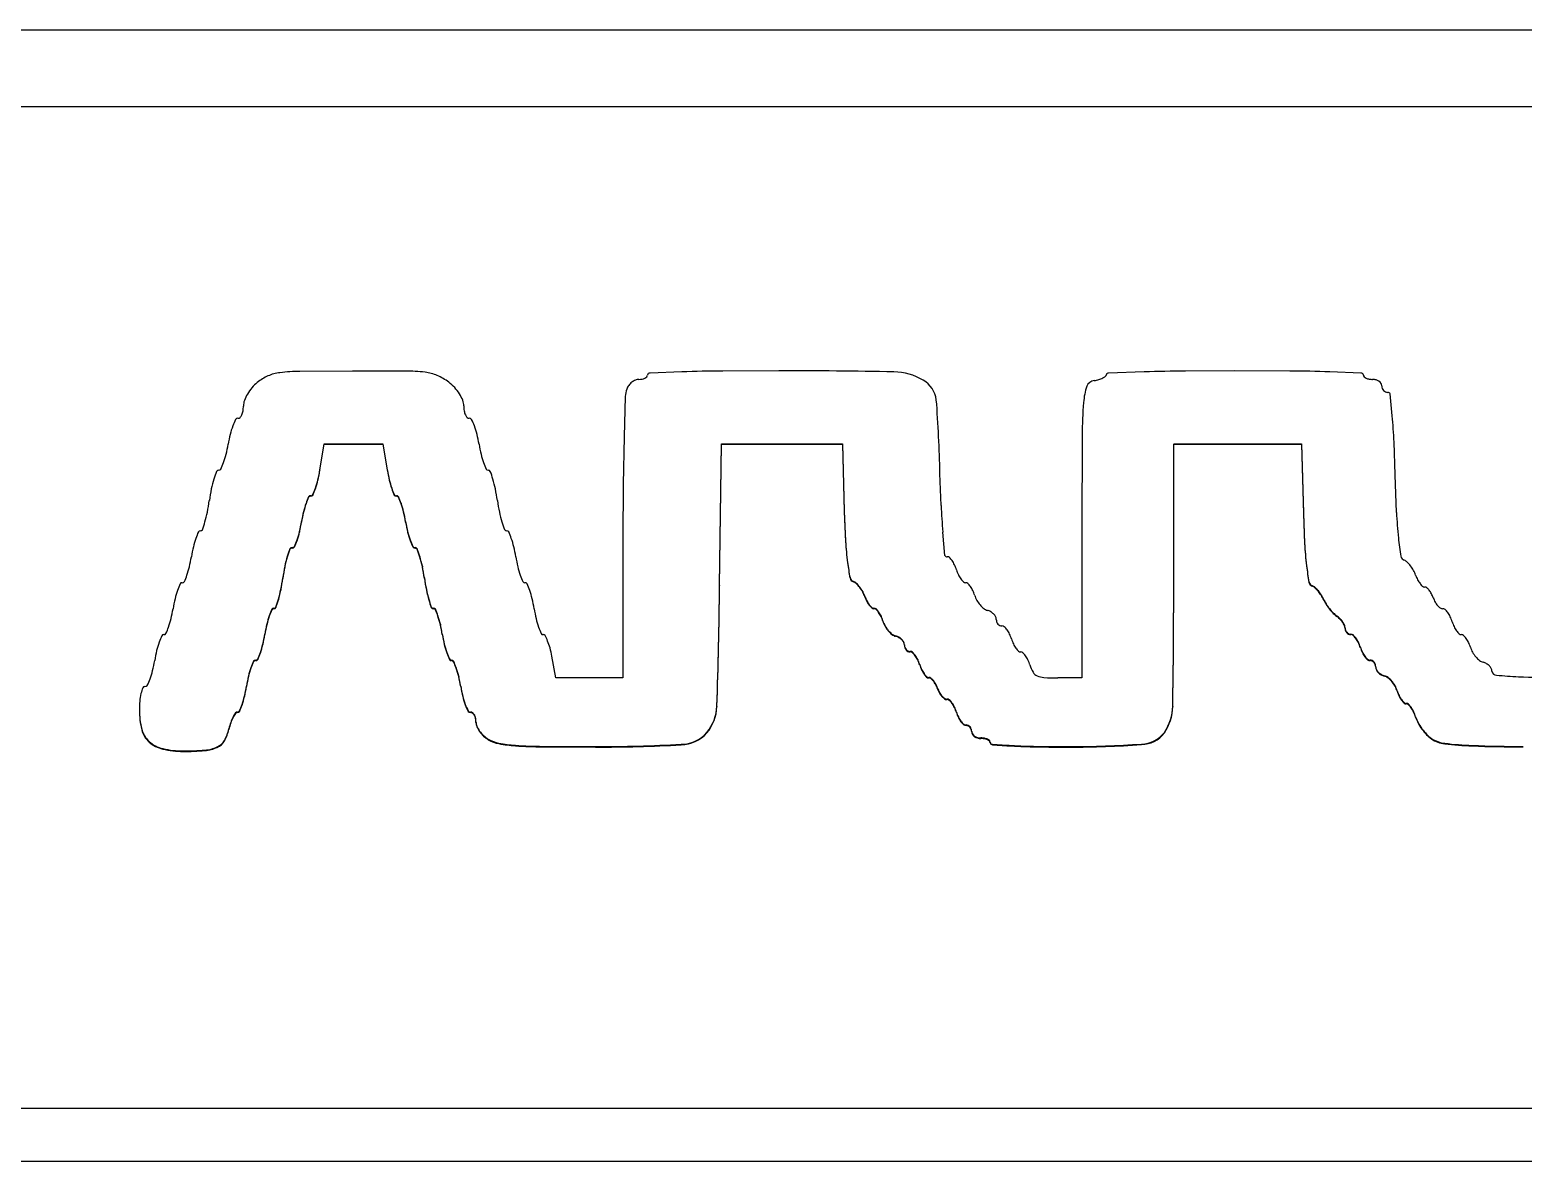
# Model space of a CAD drawing. Header units: millimetres. Extents: x 0 to 420, y 0 to 297.
# Drawn here: x 103.1 to 123.75, y 126.85 to 142.49 of the extents above; entities that cross this region are included whole.
import ezdxf

# ---------------------------------------------------------------- set-up
doc = ezdxf.new("R2010")
doc.units = ezdxf.units.MM

msp = doc.modelspace()

# ---------------------------------------------------------------- linework, layer by layer
at = {"color": 7, "linetype": 'Continuous', "lineweight": 25}
for p, q in [((61.7918, 142.49136), (145.7918, 142.49136)), ((61.7918, 141.4307), (145.7918, 141.4307)), ((107.56181, 137.77439), (106.83591, 137.76884)), ((108.29346, 137.7736), (107.56181, 137.77439)), ((112.11559, 137.76241), (111.67636, 137.74576)), ((113.45862, 137.77806), (112.68283, 137.7744)), ((118.50659, 137.76254), (118.0136, 137.74667)), ((119.76132, 137.77806), (119.08009, 137.77426)), ((120.51838, 137.7744), (119.76132, 137.77806)), ((121.5014, 137.74572), (121.07262, 137.76239)), ((111.33408, 137.42207), (111.31827, 136.86204)), ((121.93557, 137.15596), (121.90528, 137.45663)), ((111.31827, 136.86204), (111.30661, 136.20906)), ((117.64954, 136.88976), (117.64632, 135.57027)), ((107.11362, 136.40924), (107.17253, 136.76817)), ((107.11362, 136.40217), (107.17253, 136.7611)), ((107.17253, 136.76817), (107.9853, 136.76817)), ((107.17253, 136.76817), (107.17253, 136.7611)), ((107.17253, 136.7611), (107.9853, 136.7611)), ((107.9853, 136.76817), (108.04422, 136.40924)), ((107.9853, 136.76817), (107.9853, 136.7611)), ((107.9853, 136.7611), (108.04422, 136.40217)), ((112.63901, 134.80894), (112.6654, 136.76817)), ((112.63901, 134.80187), (112.6654, 136.7611)), ((112.6654, 136.76817), (114.33501, 136.76817)), ((112.6654, 136.76817), (112.6654, 136.7611)), ((112.6654, 136.7611), (114.33501, 136.7611)), ((114.33501, 136.76817), (114.36211, 135.83864)), ((114.33501, 136.76817), (114.33501, 136.7611)), ((114.33501, 136.7611), (114.36211, 135.83157)), ((118.91532, 136.76817), (120.68027, 136.76817)), ((118.91532, 136.76817), (118.91532, 136.7611)), ((118.91532, 134.787), (118.91532, 136.7611)), ((118.91532, 136.7611), (120.68027, 136.7611)), ((120.68027, 136.76817), (120.70724, 135.80874)), ((120.68027, 136.76817), (120.68027, 136.7611)), ((120.68027, 136.7611), (120.70724, 135.80166)), ((121.97694, 136.34007), (121.96107, 136.79188)), ((107.08613, 136.27165), (107.08613, 136.26458)), ((107.11362, 136.40924), (107.11362, 136.40217)), ((108.04422, 136.40924), (108.04422, 136.40217)), ((108.0717, 136.27165), (108.0717, 136.26458)), ((115.69967, 135.91584), (115.68439, 136.35745)), ((121.9943, 135.81854), (121.97694, 136.34007)), ((106.95734, 136.03506), (106.95734, 136.02799)), ((106.98672, 136.05031), (106.98672, 136.04324)), ((107.0161, 136.06556), (107.0161, 136.05849)), ((107.05204, 136.15575), (107.05204, 136.14868)), ((108.1058, 136.15575), (108.1058, 136.14868)), ((108.14174, 136.06556), (108.14174, 136.05849)), ((108.17112, 136.05031), (108.17112, 136.04324)), ((108.2005, 136.03506), (108.2005, 136.02799)), ((111.30661, 136.20906), (111.30247, 135.45999)), ((106.8873, 135.82898), (106.8873, 135.82191)), ((106.9214, 135.94488), (106.9214, 135.93781)), ((108.23644, 135.94488), (108.23644, 135.93781)), ((108.27053, 135.82898), (108.27053, 135.82191)), ((114.36211, 135.83864), (114.37983, 135.42126)), ((114.36211, 135.83864), (114.36211, 135.83157)), ((114.36211, 135.83157), (114.37983, 135.41419)), ((106.85982, 135.69139), (106.85982, 135.68432)), ((108.29802, 135.69139), (108.29802, 135.68432)), ((120.70724, 135.80874), (120.72458, 135.39187)), ((120.70724, 135.80874), (120.70724, 135.80166)), ((120.70724, 135.80166), (120.72458, 135.3848)), ((106.7973, 135.43789), (106.7973, 135.43082)), ((106.8321, 135.5538), (106.8321, 135.54673)), ((108.32574, 135.5538), (108.32574, 135.54673)), ((108.36053, 135.43789), (108.36053, 135.43082)), ((111.30247, 135.45999), (111.30132, 133.53075)), ((114.37983, 135.42126), (114.37983, 135.41419)), ((115.75343, 135.22555), (115.72428, 135.54406)), ((117.64632, 135.57027), (117.64632, 133.53075)), ((106.66233, 135.20945), (106.66233, 135.20238)), ((106.69921, 135.31595), (106.69921, 135.30888)), ((106.72973, 135.33246), (106.72973, 135.32539)), ((106.76041, 135.3482), (106.76041, 135.34113)), ((108.39742, 135.3482), (108.39742, 135.34113)), ((108.4281, 135.33246), (108.4281, 135.32539)), ((108.45862, 135.31595), (108.45862, 135.30888)), ((108.49551, 135.20945), (108.49551, 135.20238)), ((120.72458, 135.39187), (120.72458, 135.3848)), ((106.62771, 135.07424), (106.62771, 135.06717)), ((108.53012, 135.07424), (108.53012, 135.06717)), ((114.40699, 135.12813), (114.40699, 135.12106)), ((120.75156, 135.08533), (120.75156, 135.07826)), ((106.60021, 134.91371), (106.60021, 134.90664)), ((108.55763, 134.91371), (108.55763, 134.90664)), ((112.63901, 134.80894), (112.63901, 134.80187)), ((114.44075, 134.91764), (114.44075, 134.91056)), ((114.48826, 134.86595), (114.48826, 134.85888)), ((114.53034, 134.83824), (114.53034, 134.83116)), ((114.5753, 134.78731), (114.5753, 134.78024)), ((118.91532, 134.78695), (118.91532, 134.787)), ((120.78457, 134.85633), (120.78457, 134.84925)), ((120.82857, 134.80673), (120.82857, 134.79966)), ((106.5398, 134.61797), (106.5398, 134.6109)), ((106.57313, 134.75318), (106.57313, 134.7461)), ((108.58471, 134.75318), (108.58471, 134.7461)), ((108.61804, 134.61797), (108.61804, 134.6109)), ((114.61591, 134.72478), (114.61591, 134.71771)), ((114.64548, 134.65887), (114.64548, 134.6518)), ((114.67278, 134.59609), (114.67278, 134.58902)), ((120.8693, 134.78037), (120.8693, 134.7733)), ((120.91425, 134.73355), (120.91425, 134.72648)), ((120.956, 134.6767), (120.956, 134.66963)), ((120.98778, 134.61739), (120.98778, 134.61032)), ((106.41302, 134.38953), (106.41302, 134.38245)), ((106.44819, 134.48013), (106.44819, 134.47306)), ((106.47649, 134.49496), (106.47649, 134.48789)), ((106.50463, 134.51044), (106.50463, 134.50337)), ((108.6532, 134.51044), (108.6532, 134.50337)), ((108.68134, 134.49496), (108.68134, 134.48789)), ((108.70965, 134.48013), (108.70965, 134.47306)), ((108.74481, 134.38953), (108.74481, 134.38245)), ((114.70675, 134.54311), (114.70675, 134.53604)), ((114.7421, 134.50533), (114.7421, 134.49826)), ((114.77237, 134.49496), (114.77237, 134.48789)), ((114.80235, 134.48409), (114.80235, 134.47702)), ((114.83681, 134.44371), (114.83681, 134.43664)), ((114.8695, 134.38733), (114.8695, 134.38026)), ((121.02108, 134.55521), (121.02108, 134.54814)), ((121.06758, 134.4897), (121.06758, 134.48263)), ((121.11936, 134.43058), (121.11936, 134.42351)), ((121.16838, 134.38879), (121.16838, 134.38172)), ((106.37951, 134.27363), (106.37951, 134.26656)), ((108.77832, 134.27363), (108.77832, 134.26656)), ((114.89527, 134.32049), (114.89527, 134.31342)), ((114.925, 134.2513), (114.925, 134.24423)), ((114.9693, 134.18758), (114.9693, 134.18051)), ((121.21267, 134.35117), (121.21267, 134.3441)), ((121.25012, 134.30589), (121.25012, 134.29882)), ((121.27582, 134.26013), (121.27582, 134.25306)), ((121.28412, 134.22149), (121.28412, 134.21442)), ((121.28992, 134.18882), (121.28992, 134.18175)), ((106.32473, 133.99844), (106.32473, 133.99137)), ((106.35222, 134.13603), (106.35222, 134.12896)), ((108.80562, 134.13603), (108.80562, 134.12896)), ((108.8331, 133.99844), (108.8331, 133.99137)), ((115.02062, 134.13787), (115.02062, 134.1308)), ((115.07119, 134.113), (115.07119, 134.10593)), ((115.11772, 134.09352), (115.11772, 134.08645)), ((115.15716, 134.06276), (115.15716, 134.05569)), ((115.18382, 134.02585), (115.18382, 134.01878)), ((115.19292, 133.98836), (115.19292, 133.98129)), ((121.30699, 134.16114), (121.30699, 134.15407)), ((121.33229, 134.14262), (121.33229, 134.13554)), ((121.362, 134.13603), (121.362, 134.12896)), ((121.39569, 134.12444), (121.39569, 134.11737)), ((121.43337, 134.08332), (121.43337, 134.07625)), ((121.46859, 134.02531), (121.46859, 134.01824)), ((106.19594, 133.76186), (106.19594, 133.75479)), ((106.22532, 133.77711), (106.22532, 133.77003)), ((106.2547, 133.79236), (106.2547, 133.78529)), ((106.29064, 133.88254), (106.29064, 133.87547)), ((108.8672, 133.88254), (108.8672, 133.87547)), ((108.90314, 133.79236), (108.90314, 133.78529)), ((108.93252, 133.77711), (108.93252, 133.77003)), ((108.9619, 133.76186), (108.9619, 133.75479)), ((110.37654, 133.53075), (110.32043, 133.82986)), ((115.1987, 133.95332), (115.1987, 133.94625)), ((115.21579, 133.92366), (115.21579, 133.91659)), ((115.24109, 133.90379), (115.24109, 133.89671)), ((115.27079, 133.89675), (115.27079, 133.88968)), ((115.30449, 133.88516), (115.30449, 133.87809)), ((115.34217, 133.84403), (115.34217, 133.83696)), ((115.37738, 133.78602), (115.37738, 133.77895)), ((121.49562, 133.95657), (121.49562, 133.9495)), ((121.52265, 133.88784), (121.52265, 133.88076)), ((121.55786, 133.82983), (121.55786, 133.82275)), ((121.59555, 133.7887), (121.59555, 133.78163)), ((121.62924, 133.77711), (121.62924, 133.77003)), ((121.65895, 133.77007), (121.65895, 133.763)), ((106.1259, 133.55577), (106.1259, 133.5487)), ((106.16, 133.67167), (106.16, 133.6646)), ((108.99784, 133.67167), (108.99784, 133.6646)), ((109.03193, 133.55577), (109.03193, 133.5487)), ((115.40442, 133.71728), (115.40442, 133.71021)), ((115.43077, 133.64854), (115.43077, 133.64147)), ((115.46397, 133.59054), (115.46397, 133.58347)), ((115.4988, 133.54888), (115.4988, 133.5418)), ((121.68424, 133.7502), (121.68424, 133.74313)), ((121.70133, 133.72054), (121.70133, 133.71346)), ((121.70712, 133.6855), (121.70712, 133.67843)), ((121.71622, 133.64801), (121.71622, 133.64094)), ((121.74287, 133.61109), (121.74287, 133.60402)), ((121.78231, 133.58033), (121.78231, 133.57326)), ((121.82885, 133.56086), (121.82885, 133.55379)), ((106.09842, 133.41818), (106.09842, 133.41111)), ((109.05942, 133.41818), (109.05942, 133.41111)), ((111.30132, 133.53075), (110.37654, 133.53075)), ((115.52887, 133.53782), (115.52887, 133.53075)), ((115.55886, 133.52805), (115.55886, 133.52098)), ((115.59298, 133.49389), (115.59298, 133.48682)), ((115.62531, 133.44554), (115.62531, 133.43847)), ((115.65066, 133.38827), (115.65066, 133.3812)), ((117.64632, 133.53075), (117.31464, 133.53075)), ((121.87941, 133.53598), (121.87941, 133.52891)), ((121.93074, 133.48628), (121.93074, 133.47921)), ((121.97504, 133.42256), (121.97504, 133.41549)), ((122.00477, 133.35336), (122.00477, 133.34629)), ((106.03757, 133.16469), (106.03757, 133.15762)), ((106.07111, 133.28059), (106.07111, 133.27352)), ((109.08751, 133.2806), (109.08751, 133.27352)), ((109.12344, 133.16469), (109.12344, 133.15762)), ((112.60124, 133.14166), (112.60124, 133.13459)), ((115.67657, 133.33101), (115.67657, 133.32393)), ((115.71055, 133.28265), (115.71055, 133.27558)), ((115.74705, 133.2488), (115.74705, 133.24173)), ((115.78001, 133.23871), (115.78001, 133.23164)), ((115.81306, 133.22721), (115.81306, 133.22014)), ((115.85025, 133.186), (115.85025, 133.17893)), ((118.90226, 133.14035), (118.90226, 133.13328)), ((122.03071, 133.28653), (122.03071, 133.27946)), ((122.06394, 133.23014), (122.06394, 133.22307)), ((122.09916, 133.18991), (122.09916, 133.18284)), ((122.13012, 133.17889), (122.13012, 133.17182)), ((122.16125, 133.16746), (122.16125, 133.16039)), ((104.61792, 133.08984), (104.61792, 133.08277)), ((105.91231, 132.99088), (105.91231, 132.98381)), ((105.9456, 133.04669), (105.9456, 133.03962)), ((105.97402, 133.05925), (105.97402, 133.05218)), ((106.00238, 133.0741), (106.00238, 133.06703)), ((109.16186, 133.07576), (109.16186, 133.06869)), ((109.19462, 133.05925), (109.19462, 133.05218)), ((109.22384, 133.04931), (109.22384, 133.04224)), ((109.24851, 133.01922), (109.24851, 133.01215)), ((109.26534, 132.97517), (109.26534, 132.9681)), ((115.8851, 133.12799), (115.8851, 133.12092)), ((115.91202, 133.05925), (115.91202, 133.05218)), ((115.93905, 132.99052), (115.93905, 132.98345)), ((115.97426, 132.93251), (115.97426, 132.92544)), ((122.1973, 133.12439), (122.1973, 133.11732)), ((122.23165, 133.06442), (122.23165, 133.05735)), ((122.25891, 132.99334), (122.25891, 132.98627)), ((104.65019, 132.82181), (104.65019, 132.81474)), ((105.85591, 132.8265), (105.85591, 132.81943)), ((105.88082, 132.91569), (105.88082, 132.90862)), ((109.27092, 132.92299), (109.27092, 132.91592)), ((109.28331, 132.8633), (109.28331, 132.85622)), ((109.3209, 132.7965), (109.3209, 132.78943)), ((109.37596, 132.73318), (109.37596, 132.72611)), ((112.46341, 132.77641), (112.46341, 132.76934)), ((116.01195, 132.89138), (116.01195, 132.88431)), ((116.04564, 132.87979), (116.04564, 132.87272)), ((116.07534, 132.87289), (116.07534, 132.86582)), ((116.10064, 132.85343), (116.10064, 132.84636)), ((116.11772, 132.82437), (116.11772, 132.8173)), ((116.12352, 132.79006), (116.12352, 132.78299)), ((116.13321, 132.75581), (116.13321, 132.74874)), ((118.78715, 132.77793), (118.78715, 132.77086)), ((122.29271, 132.91399), (122.29271, 132.90691)), ((122.34679, 132.82894), (122.34679, 132.82187)), ((122.41141, 132.75108), (122.41141, 132.74401)), ((104.75495, 132.64993), (104.75495, 132.64286)), ((104.9415, 132.55398), (104.9415, 132.54691)), ((105.222, 132.52086), (105.222, 132.51379)), ((105.52504, 132.53321), (105.52504, 132.52614)), ((105.69438, 132.57784), (105.69438, 132.57077)), ((105.79468, 132.66701), (105.79468, 132.65994)), ((109.44108, 132.68371), (109.44108, 132.67664)), ((109.58731, 132.62901), (109.58731, 132.62194)), ((109.81665, 132.59924), (109.81665, 132.59217)), ((110.19401, 132.58427), (110.92158, 132.58068)), ((110.19401, 132.58427), (110.19401, 132.5772)), ((110.19401, 132.5772), (110.92158, 132.57361)), ((110.92158, 132.58068), (110.92158, 132.57361)), ((112.10683, 132.61315), (112.10683, 132.60608)), ((116.20199, 132.70718), (116.20199, 132.7001)), ((116.25042, 132.70032), (116.25042, 132.69325)), ((116.29893, 132.69586), (116.29893, 132.68878)), ((116.34004, 132.68275), (116.34004, 132.67568)), ((116.36754, 132.66332), (116.36754, 132.65625)), ((116.37732, 132.6405), (116.37732, 132.63343)), ((116.41065, 132.61419), (116.41065, 132.60712)), ((116.67342, 132.59679), (116.67342, 132.58972)), ((117.0196, 132.58449), (117.0196, 132.57742)), ((117.47712, 132.58068), (117.47712, 132.57361)), ((118.46796, 132.61644), (118.46796, 132.60937)), ((122.47713, 132.69423), (122.47713, 132.68716)), ((122.66068, 132.62713), (122.66068, 132.62006)), ((123.04095, 132.59728), (123.04095, 132.59021)), ((61.2918, 127.58146), (146.2918, 127.58146)), ((61.2918, 126.84923), (146.2918, 126.84923))]:
    msp.add_line(p, q, dxfattribs=at)
for centre, radius, start, end in [((106.66184, 137.09972), 0.66213, 113.751753, 128.85368), ((106.627, 137.17851), 0.57599, 96.630808, 113.736259), ((106.86627, 135.21622), 2.5528, 90.681371, 96.879328), ((108.28037, 135.27571), 2.49792, 83.392985, 89.699723), ((108.50298, 137.17567), 0.58498, 66.552808, 83.640204), ((108.4249, 136.99812), 0.77894, 52.946212, 66.480023), ((111.53811, 137.80937), 0.14937, 281.31313, 296.749961), ((111.56846, 137.75034), 0.083, 296.37736, 318.571641), ((111.60467, 137.71891), 0.03506, 317.942048, 358.905082), ((111.67314, 137.7119), 0.03402, 84.571712, 169.258904), ((112.91083, 113.58252), 24.19296, 90.539995, 91.883695), ((113.45843, 61.12861), 76.64945, 88.8116959, 89.9998598), ((115.04265, 136.97315), 0.78845, 58.690355, 89.610592), ((117.77371, 138.0048), 0.36381, 287.032671, 296.319153), ((117.84429, 137.86302), 0.20544, 296.207234, 308.710454), ((117.9554, 137.72636), 0.02934, 306.294237, 357.750052), ((118.01085, 137.7202), 0.02661, 84.069144, 169.134394), ((119.4243, 106.90289), 30.87329, 90.638811, 91.703362), ((120.2953, 114.67858), 23.09689, 88.071361, 89.446597), ((121.50457, 137.71192), 0.03394, 10.72123, 95.355886), ((121.57123, 137.71901), 0.03333, 181.334549, 225.061502), ((121.61305, 137.75872), 0.09099, 224.080293, 245.410202), ((121.64696, 137.83012), 0.17002, 245.032807, 259.611661), ((106.68432, 137.11946), 0.66375, 140.304562, 149.564244), ((106.57753, 137.20716), 0.52557, 129.04366, 140.225524), ((108.52275, 137.13007), 0.61467, 42.470173, 52.814217), ((108.51481, 137.12331), 0.62509, 32.36699, 42.43586), ((111.6481, 137.41156), 0.3142, 159.066809, 178.084187), ((111.55854, 137.44555), 0.21841, 143.555437, 159.000764), ((111.56832, 137.43793), 0.2308, 128.372603, 143.476009), ((111.56544, 137.44148), 0.22623, 113.802991, 128.358583), ((111.52192, 137.53866), 0.11976, 89.636798, 113.519426), ((111.52284, 137.88193), 0.22352, 269.960134, 281.502393), ((115.27477, 137.33109), 0.36222, 7.379401, 60.636851), ((118.71952, 137.25329), 1.05408, 162.780843, 175.271357), ((117.8286, 137.51566), 0.1261, 95.953792, 156.804502), ((117.71166, 138.20522), 0.57361, 280.431124, 287.094762), ((121.66471, 137.92273), 0.26431, 259.447301, 270.023431), ((121.66519, 137.48636), 0.17206, 73.781252, 90.124553), ((121.68497, 137.53863), 0.11642, 33.525088, 75.944751), ((121.72448, 137.56816), 0.06724, 0.448915, 31.141197), ((121.8953, 137.56888), 0.10359, 180.108938, 199.460667), ((121.88019, 137.56413), 0.08776, 199.82271, 222.083195), ((121.87931, 137.56371), 0.08682, 222.267256, 243.727538), ((121.8706, 137.54636), 0.06741, 243.83894, 270.50018), ((121.87503, 137.44762), 0.03157, 16.577101, 96.984102), ((105.66987, 137.29011), 0.38625, 350.278912, 359.986071), ((106.27831, 137.28953), 0.22219, 159.766137, 179.875074), ((106.58735, 137.1765), 0.55126, 149.570186, 159.852555), ((108.62672, 137.19428), 0.49258, 20.821358, 32.36271), ((108.87976, 137.29022), 0.22196, 0.137547, 20.891874), ((109.49122, 137.29084), 0.3895, 180.011921, 189.679539), ((96.51148, 135.9214), 19.17787, 1.302849, 4.354778), ((123.53337, 136.86082), 5.8839, 175.326843, 179.718173), ((106.87029, 136.65183), 1.0278, 153.929875, 159.332401), ((105.97732, 137.08423), 0.03588, 85.990952, 147.480352), ((105.98136, 137.15885), 0.03886, 267.736417, 315.711776), ((105.88868, 137.23601), 0.15936, 319.122365, 335.512823), ((105.82607, 137.26376), 0.22784, 335.68789, 350.176225), ((109.3334, 137.26432), 0.22947, 189.778144, 204.220507), ((109.27017, 137.23637), 0.16034, 204.382854, 220.727776), ((109.17647, 137.15876), 0.03876, 224.153581, 272.276829), ((109.18052, 137.08423), 0.03588, 32.520117, 94.008906), ((108.28738, 136.65177), 1.02797, 20.667945, 26.069526), ((113.93505, 136.41288), 8.03496, 2.70358, 5.306318), ((107.64108, 136.46598), 1.82054, 166.250463, 170.670855), ((106.8518, 136.65872), 1.00807, 159.32751, 166.229062), ((108.30593, 136.65869), 1.00818, 13.771311, 20.672117), ((107.51657, 136.46594), 1.82073, 9.329467, 13.749402), ((103.91988, 137.07728), 1.95054, 346.547518, 350.671114), ((111.33492, 137.09316), 2.04879, 189.327665, 193.252147), ((104.70137, 136.89968), 1.14966, 335.225087, 340.05976), ((104.77527, 136.87303), 1.0711, 340.05159, 346.528466), ((110.43003, 136.88038), 1.11922, 193.268483, 199.455204), ((110.55323, 136.92373), 1.24982, 199.447667, 203.899916), ((106.99048, 135.86319), 1.40628, 162.794516, 168.483351), ((107.26756, 135.77762), 1.69627, 158.99451, 162.802072), ((105.71193, 136.37051), 0.03177, 85.296473, 151.510807), ((105.71694, 136.43524), 0.03316, 265.834977, 328.504068), ((106.00103, 136.52785), 1.11493, 340.504025, 346.715648), ((106.00103, 136.52078), 1.11493, 340.504025, 346.715648), ((105.10084, 136.73982), 2.03975, 346.731073, 350.673079), ((105.10072, 136.73278), 2.03987, 346.730946, 350.672609), ((110.05729, 136.73988), 2.04005, 189.327212, 193.268637), ((110.05741, 136.73284), 2.04017, 189.327681, 193.268764), ((109.15687, 136.52787), 1.115, 193.284541, 199.495786), ((109.15687, 136.5208), 1.115, 193.284541, 199.495786), ((109.4375, 136.43343), 0.03135, 210.802191, 274.283282), ((109.44236, 136.37212), 0.03015, 28.000027, 94.799835), ((107.72592, 135.7385), 1.85954, 16.902978, 20.386663), ((108.09482, 135.85038), 1.47405, 11.487956, 16.911163), ((108.17733, 135.62194), 2.6174, 168.495902, 172.061728), ((108.09075, 135.53111), 1.2404, 156.028741, 160.514292), ((108.09075, 135.52404), 1.2404, 156.028741, 160.514292), ((106.98437, 136.01892), 0.03149, 85.720633, 149.147626), ((106.98437, 136.01184), 0.03149, 85.727598, 149.14066), ((106.98907, 136.0817), 0.03148, 265.707492, 329.14932), ((106.98907, 136.07463), 0.03148, 265.707492, 329.14932), ((105.88135, 136.57004), 1.24183, 336.031444, 340.511843), ((105.88206, 136.56268), 1.24107, 336.030075, 340.513212), ((109.27644, 136.57002), 1.24178, 199.488202, 203.968766), ((109.27573, 136.56267), 1.24103, 199.486833, 203.970135), ((108.16876, 136.0817), 0.03148, 210.849713, 274.293475), ((108.16876, 136.07463), 0.03148, 210.849713, 274.293475), ((108.17347, 136.01892), 0.03149, 30.853201, 94.278541), ((108.17346, 136.01184), 0.03149, 30.860166, 94.271575), ((107.0672, 135.53117), 1.24027, 19.485221, 23.971236), ((107.0672, 135.5241), 1.24027, 19.485221, 23.971236), ((106.84185, 135.5962), 2.75254, 8.087182, 11.478523), ((104.06698, 136.11872), 1.52001, 343.526093, 348.776982), ((102.76542, 136.3765), 2.84685, 348.786416, 352.063493), ((108.87342, 135.36065), 2.04058, 166.73188, 170.672271), ((108.87342, 135.35358), 2.04058, 166.73188, 170.672271), ((107.97227, 135.57281), 1.11479, 160.503323, 166.715565), ((107.97249, 135.56568), 1.11503, 160.503987, 166.714901), ((107.18566, 135.57284), 1.1147, 13.284284, 19.49704), ((107.18543, 135.5657), 1.11494, 13.284948, 19.496376), ((106.28454, 135.36067), 2.04045, 9.327604, 13.268244), ((106.28454, 135.3536), 2.04045, 9.327604, 13.268244), ((112.29146, 136.37051), 2.7518, 188.08647, 191.478789), ((111.03921, 136.11646), 1.47405, 191.487956, 196.911163), ((125.15802, 136.35531), 9.46856, 182.660243, 184.915016), ((127.6978, 136.06694), 5.7089, 182.493787, 186.05352), ((103.62986, 136.24774), 1.97578, 340.251812, 343.532911), ((104.93566, 136.00746), 1.94995, 346.546799, 350.671647), ((104.93566, 136.00039), 1.94995, 346.546799, 350.671647), ((110.22254, 136.00753), 1.95032, 189.328652, 193.452716), ((110.22254, 136.00046), 1.95032, 189.328652, 193.452716), ((111.40689, 136.22795), 1.85825, 196.902428, 200.38842), ((106.48883, 135.08101), 1.15471, 160.879509, 166.868707), ((106.65118, 135.02496), 1.32646, 156.690005, 160.889037), ((105.45899, 135.53463), 0.03013, 85.626472, 149.679603), ((105.46375, 135.59352), 0.02895, 265.119258, 332.502221), ((105.71585, 135.83027), 1.15043, 335.226718, 340.058129), ((105.71585, 135.82319), 1.15043, 335.226718, 340.058129), ((105.79056, 135.80329), 1.07101, 340.051839, 346.529443), ((105.79081, 135.79614), 1.07074, 340.051027, 346.530255), ((109.3674, 135.80333), 1.07114, 193.471064, 199.947865), ((109.36715, 135.79618), 1.07087, 193.470252, 199.948677), ((109.44192, 135.83024), 1.15037, 199.941859, 204.773549), ((109.44192, 135.82317), 1.15037, 199.941859, 204.773549), ((109.69167, 135.59472), 0.03015, 207.984289, 274.804284), ((109.69654, 135.53342), 0.03135, 30.802191, 94.283282), ((108.58081, 135.04311), 1.24982, 19.447667, 23.899916), ((108.70401, 135.08646), 1.11922, 13.268483, 19.455204), ((118.39091, 135.64509), 4.01731, 183.19404, 187.39349), ((118.39091, 135.63802), 4.01731, 183.19404, 187.39349), ((127.40671, 136.03613), 5.41619, 186.054121, 188.74576), ((103.32409, 135.53635), 2.0399, 346.731218, 350.672934), ((107.42973, 134.86205), 2.12075, 166.882987, 170.673364), ((108.00589, 134.79343), 1.4065, 162.795267, 168.483359), ((108.00536, 134.78648), 1.40596, 162.793857, 168.48401), ((108.28354, 134.70764), 1.6971, 158.995435, 162.801147), ((108.28239, 134.70098), 1.69588, 158.994625, 162.803197), ((106.72713, 135.30079), 0.03177, 85.303259, 151.503839), ((106.72713, 135.29372), 0.03177, 85.303259, 151.503839), ((106.73215, 135.36552), 0.03315, 265.822359, 328.505673), ((106.73215, 135.35845), 0.03315, 265.822359, 328.505673), ((108.42569, 135.36552), 0.03315, 211.493716, 274.178252), ((108.42569, 135.35845), 0.03315, 211.493716, 274.178252), ((108.4307, 135.30079), 0.03177, 28.495052, 94.697119), ((108.4307, 135.29372), 0.03177, 28.495052, 94.697119), ((106.8744, 134.70767), 1.69699, 17.198842, 21.004799), ((106.87555, 134.70102), 1.69577, 17.196793, 21.005609), ((107.15205, 134.79346), 1.40639, 11.516322, 17.204867), ((107.15258, 134.78651), 1.40584, 11.51567, 17.206277), ((107.79911, 134.87368), 2.04879, 9.327665, 13.252147), ((111.83389, 135.53638), 2.04005, 189.327212, 193.268637), ((115.78, 135.23319), 0.02765, 196.030637, 277.101452), ((115.78479, 135.1595), 0.04627, 49.028938, 91.697106), ((125.41859, 135.65056), 4.70113, 183.154441, 186.905547), ((125.41859, 135.64349), 4.70113, 183.154441, 186.905547), ((122.12779, 135.22988), 0.07628, 193.094574, 250.442493), ((104.22435, 135.32437), 1.11502, 340.504261, 346.715413), ((109.19206, 134.55231), 2.61693, 168.49558, 172.06205), ((109.19206, 134.54524), 2.61693, 168.49558, 172.06205), ((105.9665, 134.55243), 2.61619, 7.937448, 11.504922), ((105.9665, 134.54536), 2.61619, 7.937448, 11.504922), ((110.93357, 135.3244), 1.1151, 193.284823, 199.495504), ((117.93369, 135.58573), 3.55626, 187.392884, 190.828105), ((117.93463, 135.57879), 3.55721, 187.393155, 190.827517), ((115.61084, 134.97978), 0.29632, 35.777516, 46.416732), ((115.55529, 134.93996), 0.36467, 25.163602, 35.750681), ((115.39424, 134.86501), 0.54231, 17.300207, 25.09603), ((116.44155, 135.1912), 0.55462, 197.298665, 204.91663), ((125.83646, 135.70134), 5.12208, 186.907444, 189.495751), ((125.83547, 135.69412), 5.12108, 186.907192, 189.496003), ((122.04807, 135.02993), 0.13906, 46.188457, 67.065782), ((121.81494, 134.7942), 0.47059, 37.297168, 45.575386), ((121.79245, 134.77713), 0.49883, 28.718566, 37.291248), ((121.82982, 134.79776), 0.45614, 19.617715, 28.701168), ((106.31406, 134.32766), 1.2403, 156.028618, 160.514542), ((105.20776, 134.81543), 0.03148, 85.714114, 149.154144), ((105.21247, 134.87821), 0.03148, 265.707365, 329.149447), ((104.10469, 135.36657), 1.2419, 336.031509, 340.511651), ((103.77987, 135.30693), 2.84762, 348.786678, 352.062795), ((103.7794, 135.29993), 2.84809, 348.787128, 352.062781), ((111.37821, 135.30697), 2.84787, 187.937349, 191.213179), ((111.37868, 135.29997), 2.84834, 187.937363, 191.212729), ((111.05321, 135.3666), 1.24197, 199.488542, 203.968426), ((109.94536, 134.87821), 0.03148, 210.851138, 274.29205), ((109.95007, 134.81543), 0.03148, 30.846084, 94.285657), ((108.84371, 134.32763), 1.24037, 19.485651, 23.971316), ((21.80576, 136.03257), 90.84149, 358.1763303, 359.2282035), ((21.80643, 136.02549), 90.84082, 358.1763264, 359.2282074), ((114.51388, 134.93719), 0.0757, 194.966093, 250.215793), ((114.5139, 134.93013), 0.07573, 194.975128, 250.206758), ((114.43401, 134.73777), 0.13919, 46.201958, 67.059356), ((114.43408, 134.7308), 0.13906, 46.196472, 67.071918), ((114.20058, 134.5018), 0.47109, 37.305557, 45.574138), ((114.20097, 134.49509), 0.47056, 37.298626, 45.576909), ((114.17842, 134.48507), 0.49886, 28.718836, 37.290978), ((116.27423, 135.11395), 0.37033, 204.984447, 215.380053), ((116.21818, 135.07437), 0.30171, 215.41421, 225.811878), ((116.03755, 134.8916), 0.0448, 228.531194, 271.753477), ((116.04025, 134.80155), 0.04529, 49.143381, 91.681805), ((115.87216, 134.62722), 0.2874, 35.857575, 46.532301), ((115.81813, 134.58847), 0.35388, 25.206059, 35.81853), ((14.17165, 134.794), 104.74367, 359.0954015, 0.0000395), ((14.17186, 134.78692), 104.74346, 359.0954006, 0.0000404), ((120.85329, 134.87298), 0.07071, 193.622973, 249.53449), ((120.85329, 134.86591), 0.07071, 193.622973, 249.53449), ((120.76654, 134.66623), 0.15358, 48.002716, 66.178977), ((120.76654, 134.65916), 0.15358, 48.002716, 66.178977), ((122.74905, 135.12509), 0.51963, 199.585617, 207.131634), ((122.60229, 135.05032), 0.35493, 207.192642, 217.31938), ((122.55309, 135.01304), 0.29319, 217.354668, 227.39748), ((122.38269, 134.83054), 0.04355, 229.883359, 271.615115), ((122.38503, 134.74187), 0.04515, 51.803669, 91.410279), ((107.09713, 134.15709), 2.0409, 166.732191, 170.67196), ((106.19572, 134.3693), 1.11485, 160.503385, 166.715291), ((104.64613, 135.17768), 1.97465, 340.250813, 343.533798), ((104.64727, 135.17024), 1.97345, 340.249819, 343.534792), ((105.08263, 135.0489), 1.51955, 343.525331, 348.777837), ((105.08223, 135.04194), 1.51997, 343.525763, 348.776671), ((110.07551, 135.04898), 1.51987, 191.222816, 196.474202), ((110.07592, 135.04202), 1.52029, 191.223981, 196.47377), ((110.51198, 135.17778), 1.97495, 196.466452, 199.748938), ((110.51085, 135.17033), 1.97375, 196.465457, 199.749932), ((108.96203, 134.36927), 1.11494, 13.284944, 19.49638), ((108.06055, 134.15706), 2.04105, 9.328185, 13.267664), ((114.17864, 134.47813), 0.49861, 28.718425, 37.294508), ((114.21625, 134.50592), 0.45566, 19.612965, 28.705917), ((114.21611, 134.49878), 0.45583, 19.614572, 28.70431), ((115.11936, 134.82758), 0.50302, 199.596977, 207.400403), ((115.11936, 134.82051), 0.50302, 199.596977, 207.400403), ((114.98097, 134.75634), 0.34736, 207.473272, 217.869014), ((114.98097, 134.74927), 0.34736, 207.473272, 217.869014), ((115.66281, 134.51614), 0.52522, 17.303274, 25.129596), ((116.51497, 134.78205), 0.36746, 197.369531, 209.133334), ((116.53854, 134.79542), 0.39456, 209.163319, 220.451204), ((120.52926, 134.4089), 0.5036, 40.140124, 47.529758), ((120.52926, 134.40183), 0.5036, 40.140124, 47.529758), ((120.51218, 134.39454), 0.52592, 32.446845, 40.136966), ((120.51192, 134.38727), 0.52624, 32.449228, 40.134584), ((120.57471, 134.43425), 0.45184, 23.911357, 32.451016), ((120.57471, 134.42718), 0.45184, 23.911357, 32.451016), ((121.42267, 134.81029), 0.47576, 203.920118, 212.422964), ((121.42288, 134.80332), 0.47599, 203.920544, 212.419681), ((122.25011, 134.58551), 0.25163, 38.766509, 49.674733), ((122.20656, 134.55082), 0.3073, 27.921318, 38.725224), ((122.09345, 134.49155), 0.435, 19.596134, 27.843521), ((122.86254, 134.76553), 0.38143, 199.62123, 209.073031), ((122.77882, 134.7195), 0.2859, 209.163413, 221.029498), ((103.06953, 134.81865), 2.04067, 346.731963, 350.672188), ((107.5043, 134.01122), 1.15499, 160.880125, 166.867879), ((107.50377, 134.00429), 1.15444, 160.878308, 166.868713), ((107.66698, 133.95502), 1.32711, 156.691158, 160.88814), ((107.66595, 133.94836), 1.32599, 156.690116, 160.890771), ((106.47419, 134.46492), 0.03013, 85.624554, 149.669687), ((106.47419, 134.45785), 0.03013, 85.624554, 149.669687), ((106.47895, 134.52381), 0.02895, 265.125821, 332.507302), ((106.47896, 134.51673), 0.02894, 265.114262, 332.518861), ((108.67888, 134.52381), 0.02895, 207.492671, 274.873805), ((108.67888, 134.51673), 0.02894, 207.481112, 274.885365), ((108.68364, 134.46492), 0.03013, 30.331007, 94.37514), ((108.68364, 134.45785), 0.03013, 30.331007, 94.37514), ((107.49053, 133.95489), 1.32745, 19.11253, 23.308428), ((107.49156, 133.94824), 1.32634, 19.1099, 23.309469), ((107.65346, 134.0112), 1.15507, 13.132225, 19.119558), ((107.65398, 134.00427), 1.15452, 13.131391, 19.121375), ((112.16743, 134.83163), 2.12086, 189.327497, 193.117798), ((114.93217, 134.71861), 0.28568, 217.90239, 228.292911), ((114.93198, 134.71136), 0.28543, 217.897721, 228.29758), ((114.77115, 134.54076), 0.04582, 230.650442, 271.518661), ((114.77115, 134.53369), 0.04582, 230.650442, 271.518661), ((114.7737, 134.45182), 0.04316, 48.394008, 91.766706), ((114.7737, 134.44475), 0.04316, 48.394008, 91.766706), ((114.59616, 134.27327), 0.2949, 35.308628, 45.636432), ((114.59616, 134.2662), 0.2949, 35.308628, 45.636432), ((114.54148, 134.2348), 0.36175, 24.936956, 35.274194), ((114.54148, 134.22773), 0.36175, 24.936956, 35.274194), ((114.37659, 134.15893), 0.54325, 17.301487, 24.861148), ((114.37659, 134.15186), 0.54325, 17.301487, 24.861148), ((116.52427, 134.78341), 0.37591, 220.468766, 231.375407), ((116.37485, 134.59913), 0.13868, 232.079394, 255.524827), ((116.29271, 134.28604), 0.18501, 59.457777, 75.12901), ((116.28748, 134.2775), 0.19502, 44.676198, 59.411773), ((116.32123, 134.31076), 0.14764, 26.965701, 44.707704), ((116.37835, 134.33978), 0.08357, 0.299261, 26.98683), ((121.67335, 134.96901), 0.77245, 212.390974, 218.352681), ((121.67407, 134.96248), 0.77336, 212.396117, 218.350614), ((121.68731, 134.98019), 0.79034, 218.360232, 224.059653), ((121.68731, 134.97312), 0.79034, 218.360232, 224.059653), ((121.36731, 134.67178), 0.34591, 224.208993, 234.893913), ((121.36694, 134.66427), 0.34534, 224.200062, 234.902844), ((120.98556, 134.12864), 0.31796, 44.41719, 54.90369), ((120.98556, 134.12157), 0.31796, 44.41719, 54.90369), ((122.7403, 134.68623), 0.235, 221.076809, 233.23586), ((122.63152, 134.54324), 0.05536, 234.850842, 271.124904), ((122.63397, 134.43857), 0.04934, 50.037857, 91.5881), ((122.47195, 134.26425), 0.28728, 36.511414, 47.599065), ((122.41729, 134.2241), 0.3551, 25.534122, 36.470736), ((122.26853, 134.15382), 0.51962, 17.309735, 25.455979), ((103.85287, 134.64792), 1.23976, 336.027647, 340.515513), ((103.97076, 134.60647), 1.1148, 340.503307, 346.715475), ((108.44559, 133.79222), 2.12142, 166.883828, 170.673115), ((108.44602, 133.78507), 2.12186, 166.884223, 170.672721), ((106.71225, 133.79222), 2.12142, 9.326885, 13.116172), ((106.71181, 133.78507), 2.12186, 9.327279, 13.115777), ((111.22584, 134.61253), 1.15411, 193.133034, 199.125255), ((111.38741, 134.6683), 1.32503, 199.115122, 203.318686), ((115.24611, 134.43025), 0.36761, 197.371316, 209.130248), ((115.24603, 134.42314), 0.36752, 197.369832, 209.131732), ((115.26984, 134.44378), 0.39493, 209.169202, 220.44645), ((115.2697, 134.43661), 0.39476, 209.166658, 220.448994), ((115.25523, 134.43151), 0.37585, 220.467814, 231.376359), ((115.25523, 134.42444), 0.37585, 220.467814, 231.376359), ((116.57205, 134.3404), 0.11013, 180.097989, 198.655725), ((116.55307, 134.33461), 0.0903, 199.023585, 220.875299), ((116.5499, 134.33234), 0.08642, 221.116104, 242.569443), ((116.53918, 134.31224), 0.06364, 242.794992, 270.551022), ((116.54117, 134.19784), 0.05078, 50.481002, 91.555079), ((116.38448, 134.026), 0.28329, 36.84831, 48.148608), ((116.33007, 133.98556), 0.35108, 25.713073, 36.805364), ((120.96105, 134.10498), 0.35203, 34.800376, 44.375455), ((120.96105, 134.09791), 0.35203, 34.800376, 44.375455), ((121.02443, 134.14901), 0.27486, 23.847358, 34.803455), ((121.02443, 134.14194), 0.27486, 23.847358, 34.803455), ((121.18838, 134.22115), 0.09573, 0.204127, 24.026882), ((121.18838, 134.21408), 0.09573, 0.201843, 24.026899), ((121.38012, 134.2217), 0.096, 180.123472, 200.031815), ((121.38012, 134.21463), 0.096, 180.125735, 200.031802), ((121.368, 134.21786), 0.08331, 200.406701, 222.916663), ((121.36797, 134.21077), 0.08327, 200.401811, 222.921553), ((123.29438, 134.47342), 0.55486, 197.29848, 204.913378), ((123.12709, 134.39625), 0.37063, 204.988687, 215.375812), ((123.0709, 134.35662), 0.30187, 215.417602, 225.809968), ((105.94206, 133.65141), 1.11499, 160.50419, 166.715483), ((106.06172, 133.60922), 1.24188, 156.031529, 160.511758), ((104.95396, 134.09757), 0.03148, 85.707639, 149.148988), ((104.95867, 134.16035), 0.03148, 265.714206, 329.154052), ((105.23956, 134.25467), 1.115, 340.503813, 346.714863), ((105.23979, 134.24753), 1.11477, 340.503149, 346.715527), ((104.33845, 134.46681), 2.04075, 346.732046, 350.672106), ((104.33845, 134.45974), 2.04075, 346.732046, 350.672106), ((110.81968, 134.46687), 2.04105, 189.328185, 193.267664), ((110.81968, 134.4598), 2.04105, 189.328185, 193.267664), ((109.91834, 134.25469), 1.11507, 193.285326, 199.495998), ((109.91811, 134.24755), 1.11483, 193.284662, 199.496662), ((110.19663, 134.15902), 0.03015, 210.331678, 274.373273), ((110.20102, 134.09742), 0.03161, 33.793224, 93.794645), ((109.47928, 133.72285), 0.84457, 22.136719, 27.666284), ((109.48617, 133.72554), 0.83717, 15.162316, 22.1442), ((115.10583, 134.24725), 0.13865, 232.080688, 255.53033), ((115.10583, 134.24018), 0.13865, 232.080688, 255.53033), ((115.02365, 133.93408), 0.18513, 59.459029, 75.119952), ((115.02365, 133.92701), 0.18513, 59.459029, 75.119952), ((115.0185, 133.92567), 0.19499, 44.674644, 59.412015), ((115.0185, 133.9186), 0.19499, 44.674644, 59.412015), ((115.05234, 133.95897), 0.14751, 26.958151, 44.715255), ((115.05234, 133.9519), 0.14751, 26.958151, 44.715255), ((115.10939, 133.98793), 0.08353, 0.291743, 26.994348), ((115.10939, 133.98086), 0.08353, 0.291743, 26.994348), ((115.30298, 133.98854), 0.11007, 180.096016, 198.662621), ((115.30297, 133.98147), 0.11006, 180.095157, 198.66348), ((116.1873, 133.91765), 0.50918, 17.309088, 25.627499), ((117.20307, 134.23411), 0.55475, 197.299565, 204.91573), ((117.03544, 134.1567), 0.37011, 204.981363, 215.383136), ((121.3686, 134.21875), 0.08435, 223.081263, 244.503648), ((121.36868, 134.21177), 0.08447, 223.089897, 244.48403), ((121.36145, 134.20388), 0.06785, 244.548732, 270.459098), ((121.36146, 134.19689), 0.06793, 244.571738, 270.449791), ((121.36337, 134.08527), 0.05078, 50.481636, 91.553471), ((121.36337, 134.07818), 0.0508, 50.490161, 91.544945), ((121.20668, 133.91344), 0.28328, 36.847531, 48.147976), ((121.20668, 133.90637), 0.28328, 36.847531, 48.147976), ((121.15231, 133.873), 0.35104, 25.713067, 36.806715), ((121.15231, 133.86593), 0.35104, 25.713067, 36.806715), ((121.00945, 133.80506), 0.50923, 17.30884, 25.626403), ((121.00945, 133.79799), 0.50923, 17.30884, 25.626403), ((122.89014, 134.17373), 0.04479, 228.528269, 271.756401), ((122.89285, 134.08372), 0.04527, 49.131536, 91.691473), ((122.72499, 133.90955), 0.2871, 35.853417, 46.539463), ((122.67079, 133.87065), 0.35381, 25.204341, 35.818843), ((122.51567, 133.79838), 0.52494, 17.301185, 25.131685), ((103.03245, 134.06526), 1.82106, 346.25104, 350.670184), ((106.84234, 133.43943), 2.0399, 166.731218, 170.672934), ((107.33073, 133.25736), 1.24188, 156.031404, 160.511628), ((107.33073, 133.25029), 1.24188, 156.031404, 160.511628), ((106.22296, 133.74572), 0.03148, 85.707492, 149.14932), ((106.22296, 133.73864), 0.03148, 85.707492, 149.14932), ((106.22766, 133.80851), 0.03149, 265.727598, 329.14066), ((106.22766, 133.80144), 0.03149, 265.727598, 329.14066), ((105.12066, 134.29655), 1.24107, 336.030075, 340.513212), ((105.12144, 134.28917), 1.24023, 336.028553, 340.514735), ((110.03713, 134.29654), 1.24103, 199.486833, 203.970135), ((110.03635, 134.28915), 1.24018, 199.48531, 203.971657), ((108.93017, 133.80851), 0.03149, 210.858882, 274.27286), ((108.93017, 133.80144), 0.03149, 210.858882, 274.27286), ((108.93487, 133.74572), 0.03148, 30.851138, 94.29205), ((108.93487, 133.73864), 0.03148, 30.851138, 94.29205), ((107.82711, 133.25737), 1.24187, 19.488112, 23.968345), ((107.82711, 133.2503), 1.24187, 19.488112, 23.968345), ((108.85053, 133.55387), 1.49559, 10.633927, 15.140794), ((115.28401, 133.98271), 0.09023, 199.010165, 220.882493), ((115.28401, 133.97564), 0.09023, 199.010165, 220.882493), ((115.28081, 133.98039), 0.08629, 221.105293, 242.58864), ((115.28089, 133.9734), 0.0864, 221.113561, 242.569936), ((115.27018, 133.96039), 0.06365, 242.79644, 270.55038), ((115.27017, 133.9533), 0.06363, 242.799041, 270.561386), ((115.27216, 133.84594), 0.05083, 50.500922, 91.535159), ((115.27216, 133.8389), 0.0508, 50.482696, 91.542055), ((115.11528, 133.67399), 0.28354, 36.849848, 48.14049), ((115.11555, 133.66714), 0.28319, 36.845781, 48.149727), ((115.06149, 133.63395), 0.35059, 25.705371, 36.813066), ((115.06149, 133.62688), 0.35059, 25.705371, 36.813066), ((114.91824, 133.56576), 0.50924, 17.31025, 25.627682), ((114.91824, 133.55869), 0.50924, 17.31025, 25.627682), ((116.9797, 134.11732), 0.30186, 215.414011, 225.806996), ((116.79894, 133.93444), 0.04479, 228.531199, 271.765639), ((116.80169, 133.8449), 0.0448, 48.529876, 91.753696), ((116.62114, 133.66222), 0.30159, 35.409204, 45.811803), ((116.56518, 133.62263), 0.37013, 24.984209, 35.384864), ((116.39722, 133.54513), 0.55511, 17.300845, 24.912364), ((121.98217, 134.10824), 0.50964, 197.313531, 205.624401), ((121.98217, 134.10117), 0.50964, 197.313531, 205.624401), ((121.83893, 134.04014), 0.35104, 205.713067, 216.806715), ((121.83864, 134.03289), 0.3507, 205.70775, 216.812032), ((121.7844, 133.99956), 0.28307, 216.843279, 228.152229), ((121.7844, 133.99249), 0.28307, 216.843279, 228.152229), ((121.62788, 133.82791), 0.05082, 230.489991, 271.533787), ((121.62787, 133.82082), 0.0508, 230.482664, 271.541114), ((121.62988, 133.71354), 0.06357, 62.786157, 90.574269), ((121.62985, 133.70636), 0.06367, 62.809889, 90.550537), ((121.61915, 133.69339), 0.08639, 41.112478, 62.573069), ((121.61915, 133.68632), 0.08639, 41.112478, 62.573069), ((123.36769, 134.06426), 0.3676, 197.37307, 209.132033), ((123.39134, 134.07769), 0.39479, 209.164855, 220.446528), ((123.37695, 134.06564), 0.37603, 220.470412, 231.373762), ((123.22743, 133.88126), 0.13866, 232.081833, 255.530022), ((103.82215, 133.87245), 1.00816, 339.327423, 346.228107), ((108.11225, 133.08739), 2.04082, 166.732016, 170.671949), ((108.11077, 133.08061), 2.03931, 166.73056, 170.673405), ((107.21109, 133.29954), 1.11503, 160.503987, 166.714901), ((107.21103, 133.2925), 1.11496, 160.504199, 166.715686), ((107.94683, 133.29956), 1.11494, 13.284948, 19.496376), ((107.94689, 133.29252), 1.11487, 13.284163, 19.496164), ((107.04594, 133.08747), 2.04045, 9.327604, 13.268244), ((107.04742, 133.08069), 2.03895, 9.326148, 13.2697), ((115.95255, 133.888), 0.5741, 197.298999, 204.651868), ((115.95211, 133.88076), 0.57363, 197.295942, 204.654925), ((115.77461, 133.80684), 0.37853, 204.720708, 214.84908), ((115.77461, 133.79977), 0.37853, 204.720708, 214.84908), ((115.71837, 133.76785), 0.31009, 214.875452, 224.922887), ((115.71837, 133.76078), 0.31009, 214.875452, 224.922887), ((115.52749, 133.58049), 0.04269, 227.778332, 271.850108), ((117.44256, 133.8714), 0.53996, 197.368448, 209.043278), ((117.07541, 133.6722), 0.12234, 210.9568, 246.901664), ((117.13644, 133.80054), 0.2644, 245.64838, 266.921687), ((121.61596, 133.6911), 0.0903, 19.023438, 40.875446), ((121.61599, 133.68405), 0.09026, 19.014256, 40.878403), ((121.59698, 133.6853), 0.11013, 0.099872, 18.656807), ((121.59703, 133.67824), 0.11009, 0.097979, 18.660658), ((121.79063, 133.68592), 0.08351, 180.289434, 206.996656), ((121.79063, 133.67885), 0.08351, 180.289434, 206.996656), ((121.84772, 133.7149), 0.14754, 206.958909, 224.712597), ((121.84767, 133.70778), 0.14747, 206.954717, 224.716788), ((121.88152, 133.74817), 0.19497, 224.67423, 239.413742), ((121.88152, 133.7411), 0.19497, 224.67423, 239.413742), ((121.87639, 133.73978), 0.18513, 239.459029, 255.119952), ((121.87639, 133.73271), 0.18513, 239.459029, 255.119952), ((121.79421, 133.42662), 0.13864, 52.079544, 75.530638), ((121.79421, 133.41955), 0.13864, 52.079544, 75.530638), ((123.14525, 133.56808), 0.18513, 59.459029, 75.119952), ((123.14025, 133.55985), 0.19476, 44.666295, 59.421677), ((123.17388, 133.59294), 0.14758, 26.961428, 44.710078), ((123.23101, 133.62194), 0.08351, 0.289434, 26.996656), ((123.37642, 133.63285), 0.06279, 189.619576, 271.158218), ((123.87417, 138.0164), 4.47395, 263.628709, 267.524687), ((124.29208, 147.6612), 14.12781, 267.520731, 269.733826), ((105.29914, 133.16124), 0.67644, 159.807138, 166.890993), ((104.69161, 133.38031), 0.03091, 85.178343, 152.176914), ((104.69671, 133.44691), 0.03589, 266.002839, 327.478612), ((103.80478, 133.87885), 1.02667, 333.926972, 339.335431), ((104.0093, 133.76128), 2.1171, 346.876397, 350.673457), ((104.00865, 133.75435), 2.11777, 346.876753, 350.672509), ((110.85606, 133.71334), 1.82073, 189.329467, 193.749402), ((110.85694, 133.70645), 1.82162, 189.330547, 193.748321), ((115.52749, 133.57342), 0.04269, 227.778332, 271.850108), ((115.52998, 133.49031), 0.04753, 52.57264, 91.339488), ((115.52998, 133.48324), 0.04753, 52.57264, 91.339488), ((115.40263, 133.33787), 0.24613, 39.338191, 50.596166), ((115.40244, 133.33062), 0.24638, 39.344089, 50.590267), ((115.3599, 133.30308), 0.30122, 28.225299, 39.304471), ((115.36009, 133.29615), 0.30099, 28.218695, 39.306995), ((115.25409, 133.24699), 0.42098, 19.608833, 28.140886), ((115.25469, 133.24018), 0.42032, 19.602109, 28.14761), ((116.00987, 133.51631), 0.38135, 199.617839, 209.072076), ((116.01007, 133.50934), 0.38157, 199.622295, 209.07042), ((117.31449, 136.73626), 3.2055, 266.561567, 270.002659), ((121.64484, 133.24238), 0.3758, 40.467121, 51.377052), ((121.64484, 133.23531), 0.3758, 40.467121, 51.377052), ((121.63041, 133.23022), 0.39467, 29.16591, 40.450871), ((121.63041, 133.22315), 0.39467, 29.16591, 40.450871), ((121.65402, 133.24365), 0.36751, 17.368998, 29.131263), ((121.65383, 133.2365), 0.36771, 17.372202, 29.128059), ((122.50653, 133.5097), 0.52555, 197.305723, 205.127146), ((122.50626, 133.50252), 0.52527, 197.303629, 205.129241), ((106.06195, 133.08273), 1.44404, 174.997732, 179.998292), ((105.38179, 133.14203), 0.76129, 166.893568, 174.979924), ((104.7874, 133.59832), 1.32325, 336.661323, 340.87036), ((104.7874, 133.59125), 1.32325, 336.661323, 340.87036), ((104.94801, 133.54275), 1.15329, 340.86418, 346.861094), ((104.9483, 133.53559), 1.15299, 340.86339, 346.861885), ((110.06651, 133.52053), 1.00797, 193.770618, 200.67281), ((110.06679, 133.51356), 1.00827, 193.772266, 200.672204), ((110.08525, 133.52751), 1.02797, 200.667945, 206.069526), ((110.08474, 133.52022), 1.02742, 200.666486, 206.070985), ((111.97081, 133.17092), 0.6311, 321.309169, 357.342614), ((111.97081, 133.16385), 0.6311, 321.309169, 357.342614), ((115.9263, 133.47038), 0.28599, 209.166043, 221.028346), ((115.9263, 133.46331), 0.28599, 209.166043, 221.028346), ((115.88784, 133.4372), 0.2352, 221.081351, 233.22986), ((115.88768, 133.42996), 0.23497, 221.075407, 233.235804), ((115.77892, 133.29407), 0.05537, 234.852052, 271.1246), ((115.77892, 133.287), 0.05537, 234.852052, 271.1246), ((115.78138, 133.18942), 0.04932, 50.026589, 91.598366), ((115.78138, 133.18235), 0.04932, 50.026589, 91.598366), ((115.61938, 133.01509), 0.28724, 36.511441, 47.600466), ((115.61938, 133.00802), 0.28724, 36.511441, 47.600466), ((115.56484, 132.97502), 0.35492, 25.530709, 36.472797), ((115.56467, 132.96784), 0.35512, 25.533849, 36.469657), ((118.21903, 133.15787), 0.68346, 326.226779, 358.531154), ((122.3512, 133.43742), 0.35423, 205.211965, 215.814029), ((122.35105, 133.43026), 0.35406, 205.209298, 215.816695), ((122.29668, 133.39832), 0.28714, 215.852784, 226.537092), ((122.29668, 133.39125), 0.28714, 215.852784, 226.537092), ((122.12879, 133.22416), 0.04529, 229.140706, 271.68448), ((122.12878, 133.21707), 0.04527, 229.131614, 271.693572), ((122.13154, 133.13466), 0.04426, 47.829395, 91.838176), ((122.13154, 133.12759), 0.04426, 47.829395, 91.838176), ((121.93428, 132.94084), 0.32073, 34.9089, 44.956209), ((121.93454, 132.934), 0.32039, 34.900852, 44.95938), ((105.75347, 133.09061), 1.13555, 180.038706, 193.692689), ((105.75347, 133.08354), 1.13555, 180.038706, 193.692689), ((106.40362, 132.74088), 0.55125, 153.030784, 161.510943), ((106.40378, 132.73374), 0.55142, 153.032129, 161.509598), ((106.34458, 132.77092), 0.48501, 145.348032, 153.030466), ((106.34493, 132.76364), 0.48542, 145.35121, 153.027289), ((105.97227, 133.02479), 0.03451, 87.08249, 140.603975), ((105.97227, 133.01772), 0.03451, 87.08249, 140.603975), ((105.97632, 133.08936), 0.03019, 265.629659, 329.642036), ((105.97633, 133.08228), 0.03019, 265.622747, 329.648949), ((109.19212, 133.09504), 0.03588, 212.519668, 274.009355), ((109.19212, 133.08797), 0.03588, 212.519668, 274.009355), ((109.19578, 133.01475), 0.04452, 50.923912, 91.492196), ((109.19578, 133.00768), 0.04452, 50.923912, 91.492196), ((109.14728, 132.9614), 0.11658, 29.738158, 48.946722), ((109.14728, 132.95432), 0.11658, 29.738158, 48.946722), ((109.11082, 132.94137), 0.15818, 12.341212, 29.487089), ((109.11082, 132.93429), 0.15818, 12.341212, 29.487089), ((109.02293, 132.92288), 0.24799, 0.026793, 12.173883), ((109.02291, 132.9158), 0.24801, 0.027175, 12.173501), ((115.41642, 132.90484), 0.5191, 17.305656, 25.460057), ((115.41622, 132.89769), 0.51931, 17.307345, 25.458369), ((116.398, 133.21069), 0.50904, 197.307904, 205.628683), ((116.398, 133.20362), 0.50904, 197.307904, 205.628683), ((116.25501, 133.14262), 0.35067, 205.706542, 216.811896), ((116.25487, 133.13547), 0.3505, 205.70392, 216.814518), ((116.20096, 133.10239), 0.28329, 216.84831, 228.148608), ((118.21903, 133.1508), 0.68346, 326.226779, 358.531154), ((121.87638, 132.90076), 0.39115, 24.733457, 34.869697), ((121.87667, 132.89384), 0.39082, 24.730932, 34.875293), ((121.69343, 132.81724), 0.59227, 17.297911, 24.667402), ((121.69344, 132.81018), 0.59225, 17.296631, 24.666674), ((122.67279, 133.12273), 0.43363, 197.360192, 208.775742), ((122.67291, 133.11571), 0.43377, 197.363202, 208.774671), ((104.99146, 132.91194), 0.35297, 194.794663, 227.928223), ((104.99146, 132.90487), 0.35297, 194.794663, 227.928223), ((105.26267, 132.96274), 0.60868, 330.931751, 347.066198), ((105.26267, 132.95566), 0.60868, 330.931751, 347.066198), ((106.76623, 132.62031), 0.93338, 161.550845, 167.238211), ((106.76623, 132.61324), 0.93338, 161.550845, 167.238211), ((109.4233, 132.92349), 0.15239, 180.188764, 203.268703), ((109.4233, 132.91642), 0.15239, 180.188764, 203.268703), ((109.60897, 133.00259), 0.3542, 203.158422, 215.581659), ((109.60897, 132.99552), 0.3542, 203.158422, 215.581659), ((109.68166, 133.05458), 0.44357, 215.57948, 226.433895), ((109.68166, 133.04751), 0.44357, 215.57948, 226.433895), ((109.63389, 133.00515), 0.37483, 226.517111, 239.043247), ((109.63389, 132.99807), 0.37483, 226.517111, 239.043247), ((112.10131, 133.09625), 0.48313, 270.655652, 318.546546), ((112.10131, 133.08917), 0.48312, 270.655023, 318.547175), ((116.20104, 133.09538), 0.28339, 216.847477, 228.144272), ((116.04427, 132.93056), 0.0508, 230.480269, 271.543508), ((116.04428, 132.92352), 0.05082, 230.498495, 271.536612), ((116.04624, 132.81495), 0.06484, 63.331384, 90.53065), ((116.04623, 132.80783), 0.06489, 63.340372, 90.521662), ((116.03664, 132.79641), 0.08571, 41.698686, 63.158421), ((116.03664, 132.78934), 0.08571, 41.698686, 63.158421), ((116.03466, 132.79508), 0.08808, 19.42295, 41.486469), ((116.03466, 132.78801), 0.08808, 19.42295, 41.486469), ((116.01787, 132.78987), 0.10565, 0.099188, 19.06038), ((116.01783, 132.7828), 0.10569, 0.102761, 19.056806), ((116.19073, 132.79058), 0.06721, 180.447276, 211.148986), ((116.19076, 132.78352), 0.06725, 180.451643, 211.141354), ((116.23024, 132.82009), 0.1164, 213.519664, 255.950174), ((116.23023, 132.81301), 0.11639, 213.520481, 255.953496), ((118.45949, 133.02938), 0.41302, 271.174814, 322.497116), ((118.45949, 133.02231), 0.41302, 271.174814, 322.497116), ((122.97278, 133.28671), 0.77551, 208.725482, 216.176946), ((122.97278, 133.27964), 0.77551, 208.725482, 216.176946), ((123.01277, 133.31601), 0.82509, 216.1803, 223.210987), ((123.01301, 133.30911), 0.82538, 216.18009, 223.208503), ((122.72432, 133.04641), 0.43027, 223.344479, 234.93553), ((122.72451, 133.03958), 0.43057, 223.350659, 234.933065), ((105.0316, 132.95849), 0.41442, 228.120882, 257.443243), ((105.03157, 132.95137), 0.41437, 228.11914, 257.444985), ((105.22043, 133.71204), 1.19118, 256.457535, 270.075266), ((105.22049, 133.70529), 1.1915, 256.458622, 270.072678), ((105.2223, 136.23774), 3.71687, 269.995293, 274.671873), ((105.22215, 136.2334), 3.71961, 269.997715, 274.670857), ((105.48889, 133.01393), 0.48207, 274.301143, 295.230661), ((105.48886, 133.00698), 0.4822, 274.302762, 295.226685), ((105.60378, 132.78076), 0.22222, 294.059285, 329.209643), ((105.60375, 132.77372), 0.22226, 294.063662, 329.207643), ((109.66766, 133.06661), 0.44492, 239.386279, 259.596636), ((109.66766, 133.05954), 0.44492, 239.386279, 259.596636), ((109.94971, 134.5226), 1.92795, 259.165747, 266.042654), ((109.94971, 134.51552), 1.92795, 259.165747, 266.042654), ((110.25649, 138.92357), 6.3396, 266.021677, 269.435324), ((110.25649, 138.9165), 6.3396, 266.021677, 269.435324), ((110.92201, 154.21662), 21.63593, 269.998869, 273.139192), ((110.92201, 154.20955), 21.63593, 269.998869, 273.139192), ((116.25002, 132.87215), 0.17183, 253.765961, 270.130896), ((116.25002, 132.86508), 0.17183, 253.765961, 270.130896), ((116.25059, 132.43653), 0.26379, 79.441169, 90.038288), ((116.25059, 132.4296), 0.26365, 79.434026, 90.036705), ((116.26817, 132.52834), 0.17032, 65.040533, 79.594508), ((116.26827, 132.52153), 0.17004, 65.033598, 79.61087), ((116.30213, 132.59994), 0.09108, 44.097148, 65.403699), ((116.30213, 132.59287), 0.09108, 44.097148, 65.403699), ((116.34398, 132.63972), 0.03335, 1.34988, 45.046172), ((116.34398, 132.63265), 0.03335, 1.34988, 45.046172), ((116.40883, 132.64615), 0.03201, 190.160171, 273.256492), ((116.40883, 132.63908), 0.03201, 190.160171, 273.256492), ((117.27859, 143.72823), 11.14788, 265.534586, 266.888106), ((117.27859, 143.72116), 11.14788, 265.534586, 266.888106), ((117.17267, 141.7752), 9.19198, 266.886527, 269.045836), ((117.17267, 141.76813), 9.19198, 266.886527, 269.045836), ((117.47702, 160.03463), 27.45394, 269.045319, 270.000197), ((117.47672, 159.99184), 27.41823, 269.044697, 270.000819), ((117.47773, 146.30903), 13.72834, 269.997434, 274.136338), ((117.47773, 146.30196), 13.72834, 269.997434, 274.136338), ((122.70312, 133.02779), 0.4029, 235.881095, 263.953009), ((122.70312, 133.02071), 0.4029, 235.881095, 263.953009), ((123.20949, 137.18246), 4.58827, 263.130361, 267.894892), ((123.20949, 137.17539), 4.58827, 263.130361, 267.894892), ((123.80483, 153.31468), 20.73147, 267.888357, 269.834964), ((123.80483, 153.30761), 20.73147, 267.888357, 269.834964)]:
    msp.add_arc(centre, radius, start, end, dxfattribs=at)

doc.saveas('drawing.dxf')
